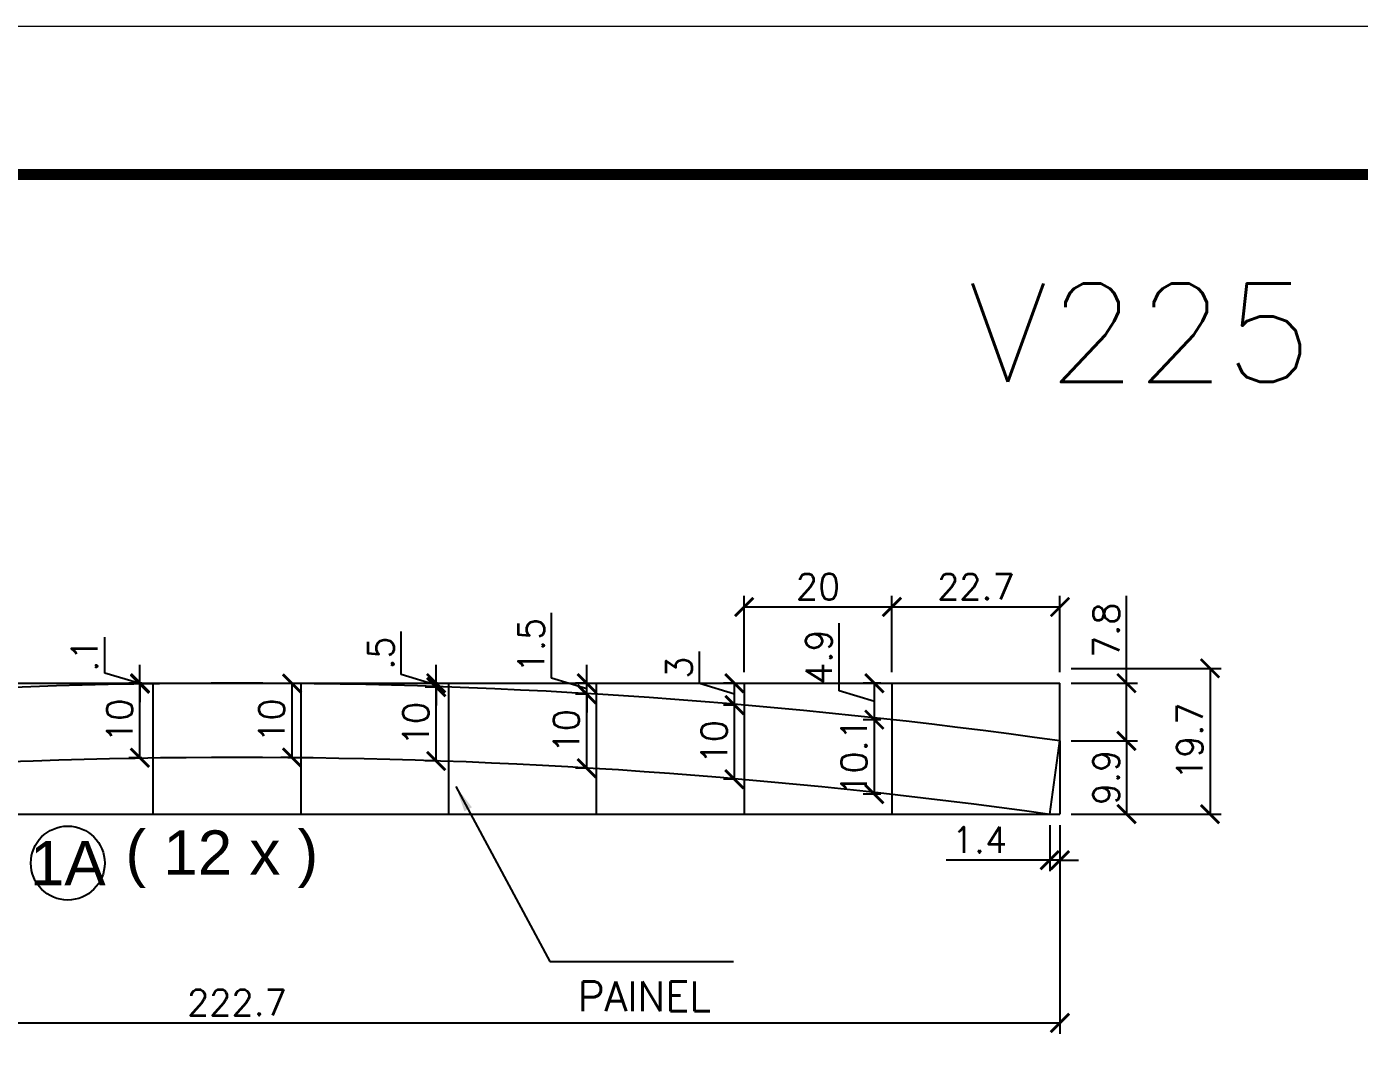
# Model space of a CAD drawing. Extents: x 2582 to 128055, y -26396 to 2611.
# Drawn here: x 2905.3 to 3266, y -3800.9 to -3523.1 of the extents above; entities that cross this region are included whole.
import ezdxf
from ezdxf.enums import TextEntityAlignment as Align

# ---------------------------------------------------------------- set-up
doc = ezdxf.new("R2010")
doc.units = 0
doc.header["$PDMODE"] = 35
doc.linetypes.add('DASHED', pattern=[0.75, 0.5, -0.25])
for name, color, linetype in [('COTA', 241, 'Continuous'), ('Painéis', 200, 'Continuous'), ('Romaneio', 10, 'Continuous')]:
    doc.layers.add(name, color=color, linetype=linetype)
for name, color, linetype, lineweight in [('Folhas', 255, 'Continuous', 9), ('SARRAFO DE PRESSAO', 251, 'DASHED', 9), ('Texto Seção', 7, 'Continuous', 15)]:
    doc.layers.add(name, color=color, linetype=linetype, lineweight=lineweight)
doc.styles.add('ARIAL', font='arial.ttf')
doc.styles.add('COTA TECNICA', font='techl___.ttf', dxfattribs={"height": 10})
doc.styles.add('REGUA-120', font='ROMANS.shx', dxfattribs={"height": 15})
doc.styles.add('Romans', font='romans.shx')
doc.dimstyles.new('Cota Seção (2x)', dxfattribs={"dimtxt": 7, "dimasz": 5, "dimexe": 3, "dimexo": 3, "dimgap": 2, "dimtad": 3, "dimdec": 1, "dimlfac": 0.5, "dimzin": 12, "dimdsep": 46, "dimtxsty": 'Romans', "dimblk": 'ARCHTICK', "dimcen": 0, "dimclrd": 4, "dimclre": 4, "dimclrt": 1, "dimadec": 1, "dimazin": 3, "dimtfac": 1, "dimtdec": 1, "dimtmove": 0, "dimatfit": 3, "dimldrblk": 'OBLIQUE', "dimfxl": 1, "dimtolj": 1, "dimtzin": 12, "dimarcsym": 0})
doc.dimstyles.new('PAINEL', dxfattribs={"dimtxt": 10, "dimasz": 3, "dimexe": 3, "dimexo": 3, "dimgap": 3, "dimtad": 1, "dimdec": 1, "dimzin": 12, "dimdsep": 46, "dimtxsty": 'COTA TECNICA', "dimblk1": 'OBLIQUE', "dimblk2": 'OBLIQUE', "dimsah": 1, "dimcen": 0.9, "dimclrd": 4, "dimclre": 4, "dimclrt": 240, "dimadec": 1, "dimazin": 3, "dimtfac": 1, "dimtdec": 1, "dimtmove": 0, "dimatfit": 3, "dimfxl": 1, "dimtolj": 1, "dimtzin": 12, "dimarcsym": 0})

# ---------------------------------------------------------------- blocks, each defined once
blk = doc.blocks.new('9999999999')
at = {"layer": 'Folhas'}
blk.add_lwpolyline([(98138.98, 34190.21), (99623.98, 34190.21), (99623.98, 35240.21), (98138.98, 35240.21)], close=True, dxfattribs=at)
at = {"layer": 'Folhas', "color": 30, "const_width": 3}
blk.add_lwpolyline([(98213.98, 34230.21), (99583.98, 34230.21), (99583.98, 35200.21), (98213.98, 35200.21)], close=True, dxfattribs=at)
blk = doc.blocks.new('_ArchTick')
at = {"color": 0, "linetype": 'ByBlock', "const_width": 0.15}
blk.add_lwpolyline([(-0.5, -0.5), (0.5, 0.5)], dxfattribs=at)
blk = doc.blocks.new('*D726')
at = {"layer": 'COTA', "color": 4, "linetype": 'ByBlock', "lineweight": -2, "transparency": 16777216}
for p, q in [((3202.97, -3700.73), (3202.97, -3677.07)), ((3187.96, -3700.73), (3205.97, -3700.73)), ((3202.97, -3716.35), (3202.97, -3700.73))]:
    blk.add_line(p, q, dxfattribs=at)
at = {"layer": 'COTA', "color": 4, "lineweight": -2, "transparency": 16777216}
blk.add_line((3187.96, -3716.35), (3205.97, -3716.35), dxfattribs=at)
at = {"layer": 'Defpoints', "color": 0, "linetype": 'ByBlock', "transparency": 16777216}
for p in [(3184.96, -3700.73), (3202.97, -3700.73), (3184.96, -3716.35)]:
    blk.add_point(p, dxfattribs=at)
at = {"layer": 'COTA', "color": 4, "linetype": 'ByBlock', "lineweight": -2, "transparency": 16777216, "xscale": 5, "yscale": 5, "zscale": 5}
for p, rotation in [((3202.97, -3700.73), 90), ((3202.97, -3716.35), 270)]:
    blk.add_blockref('_ArchTick', p, dxfattribs=dict(at, rotation=rotation))
at = {"layer": 'COTA', "color": 1, "linetype": 'ByBlock', "transparency": 16777216, "insert": (3197.47, -3686.4), "char_height": 7, "attachment_point": 5, "rotation": 90, "style": 'Romans'}
blk.add_mtext('\\A1;7.8', dxfattribs=at)
blk = doc.blocks.new('_Oblique')
at = {"color": 0, "linetype": 'ByBlock', "lineweight": -2}
blk.add_line((-0.5, -0.5), (0.5, 0.5), dxfattribs=at)
blk = doc.blocks.new('*D727')
at = {"layer": 'COTA', "color": 4, "lineweight": -2, "transparency": 16777216}
blk.add_line((3187.96, -3716.35), (3205.97, -3716.35), dxfattribs=at)
at = {"layer": 'COTA', "color": 4, "linetype": 'ByBlock', "lineweight": -2, "transparency": 16777216}
for p, q in [((3202.97, -3716.35), (3202.97, -3736.16)), ((3187.96, -3736.16), (3205.97, -3736.16))]:
    blk.add_line(p, q, dxfattribs=at)
at = {"layer": 'Defpoints', "color": 0, "linetype": 'ByBlock', "transparency": 16777216}
for p in [(3184.96, -3716.35), (3184.96, -3736.16), (3202.97, -3736.16)]:
    blk.add_point(p, dxfattribs=at)
at = {"layer": 'COTA', "color": 4, "linetype": 'ByBlock', "lineweight": -2, "transparency": 16777216, "xscale": 5, "yscale": 5, "zscale": 5}
for p, rotation in [((3202.97, -3716.35), 90), ((3202.97, -3736.16), 270)]:
    blk.add_blockref('_ArchTick', p, dxfattribs=dict(at, rotation=rotation))
at = {"layer": 'COTA', "color": 1, "linetype": 'ByBlock', "transparency": 16777216, "insert": (3197.47, -3726.26), "char_height": 7, "attachment_point": 5, "rotation": 90, "style": 'Romans'}
blk.add_mtext('\\A1;9.9', dxfattribs=at)
blk = doc.blocks.new('*D725')
at = {"layer": 'COTA', "color": 4, "lineweight": -2, "transparency": 16777216}
blk.add_line((3187.96, -3696.73), (3228.57, -3696.73), dxfattribs=at)
at = {"layer": 'COTA', "color": 4, "linetype": 'ByBlock', "lineweight": -2, "transparency": 16777216}
for p, q in [((3225.57, -3696.73), (3225.57, -3736.16)), ((3187.96, -3736.16), (3228.57, -3736.16))]:
    blk.add_line(p, q, dxfattribs=at)
at = {"layer": 'Defpoints', "color": 0, "linetype": 'ByBlock', "transparency": 16777216}
for p in [(3184.96, -3696.73), (3184.96, -3736.16), (3225.57, -3736.16)]:
    blk.add_point(p, dxfattribs=at)
at = {"layer": 'COTA', "color": 4, "linetype": 'ByBlock', "lineweight": -2, "transparency": 16777216, "xscale": 5, "yscale": 5, "zscale": 5}
for p, rotation in [((3225.57, -3696.73), 90), ((3225.57, -3736.16), 270)]:
    blk.add_blockref('_ArchTick', p, dxfattribs=dict(at, rotation=rotation))
at = {"layer": 'COTA', "color": 1, "linetype": 'ByBlock', "transparency": 16777216, "insert": (3220.07, -3716.45), "char_height": 7, "attachment_point": 5, "rotation": 90, "style": 'Romans'}
blk.add_mtext('\\A1;19.7', dxfattribs=at)
blk = doc.blocks.new('*D739')
at = {"layer": 'COTA', "color": 4, "linetype": 'ByBlock', "lineweight": -2, "transparency": 16777216}
for p, q in [((2936.48, -3700.9), (2932.98, -3700.9)), ((2935.98, -3720.9), (2935.98, -3700.9))]:
    blk.add_line(p, q, dxfattribs=at)
at = {"layer": 'COTA', "color": 4, "lineweight": -2, "transparency": 16777216}
blk.add_line((2936.48, -3720.9), (2932.98, -3720.9), dxfattribs=at)
at = {"layer": 'Defpoints', "color": 0, "linetype": 'ByBlock', "transparency": 16777216}
for p in [(2935.98, -3700.9), (2939.48, -3700.9), (2939.48, -3720.9)]:
    blk.add_point(p, dxfattribs=at)
at = {"layer": 'COTA', "color": 4, "linetype": 'ByBlock', "lineweight": -2, "transparency": 16777216, "xscale": 5, "yscale": 5, "zscale": 5}
for p, rotation in [((2935.98, -3700.9), 90), ((2935.98, -3720.9), 270)]:
    blk.add_blockref('_ArchTick', p, dxfattribs=dict(at, rotation=rotation))
at = {"layer": 'COTA', "color": 1, "linetype": 'ByBlock', "transparency": 16777216, "insert": (2930.48, -3710.9), "char_height": 7, "attachment_point": 5, "rotation": 90, "style": 'Romans'}
blk.add_mtext('\\A1;10', dxfattribs=at)
blk = doc.blocks.new('*D740')
at = {"layer": 'COTA', "color": 4, "linetype": 'ByBlock', "lineweight": -2, "transparency": 16777216}
for p, q in [((2926.48, -3697.97), (2926.48, -3688.3)), ((2935.98, -3700.73), (2935.98, -3695.73)), ((2935.98, -3700.82), (2926.48, -3697.97)), ((2936.48, -3700.73), (2932.98, -3700.73)), ((2935.98, -3700.9), (2935.98, -3700.73)), ((2935.98, -3700.9), (2935.98, -3700.73)), ((2935.98, -3700.9), (2935.98, -3705.9))]:
    blk.add_line(p, q, dxfattribs=at)
at = {"layer": 'COTA', "color": 4, "lineweight": -2, "transparency": 16777216}
blk.add_line((2936.48, -3700.9), (2932.98, -3700.9), dxfattribs=at)
at = {"layer": 'Defpoints', "color": 0, "linetype": 'ByBlock', "transparency": 16777216}
for p in [(2935.98, -3700.73), (2939.48, -3700.73), (2939.48, -3700.9)]:
    blk.add_point(p, dxfattribs=at)
at = {"layer": 'COTA', "color": 4, "linetype": 'ByBlock', "lineweight": -2, "transparency": 16777216, "xscale": 5, "yscale": 5, "zscale": 5}
for p, rotation in [((2935.98, -3700.73), 270), ((2935.98, -3700.9), 90)]:
    blk.add_blockref('_ArchTick', p, dxfattribs=dict(at, rotation=rotation))
at = {"layer": 'COTA', "color": 1, "linetype": 'ByBlock', "transparency": 16777216, "insert": (2920.98, -3693.13), "char_height": 7, "attachment_point": 5, "rotation": 90, "style": 'Romans'}
blk.add_mtext('\\A1;.1', dxfattribs=at)
blk = doc.blocks.new('*D741')
at = {"layer": 'COTA', "color": 4, "linetype": 'ByBlock', "lineweight": -2, "transparency": 16777216}
for p, q in [((2976.48, -3700.83), (2974.13, -3700.83)), ((2977.13, -3720.83), (2977.13, -3700.83))]:
    blk.add_line(p, q, dxfattribs=at)
at = {"layer": 'COTA', "color": 4, "lineweight": -2, "transparency": 16777216}
blk.add_line((2976.48, -3720.83), (2974.13, -3720.83), dxfattribs=at)
at = {"layer": 'Defpoints', "color": 0, "linetype": 'ByBlock', "transparency": 16777216}
for p in [(2977.13, -3700.83), (2979.48, -3700.83), (2979.48, -3720.83)]:
    blk.add_point(p, dxfattribs=at)
at = {"layer": 'COTA', "color": 4, "linetype": 'ByBlock', "lineweight": -2, "transparency": 16777216, "xscale": 5, "yscale": 5, "zscale": 5}
for p, rotation in [((2977.13, -3700.83), 90), ((2977.13, -3720.83), 270)]:
    blk.add_blockref('_ArchTick', p, dxfattribs=dict(at, rotation=rotation))
at = {"layer": 'COTA', "color": 1, "linetype": 'ByBlock', "transparency": 16777216, "insert": (2971.63, -3710.83), "char_height": 7, "attachment_point": 5, "rotation": 90, "style": 'Romans'}
blk.add_mtext('\\A1;10', dxfattribs=at)
blk = doc.blocks.new('*D742')
at = {"layer": 'COTA', "color": 4, "linetype": 'ByBlock', "lineweight": -2, "transparency": 16777216}
for p, q in [((3016.48, -3701.76), (3013.15, -3701.76)), ((3016.15, -3721.77), (3016.15, -3701.76))]:
    blk.add_line(p, q, dxfattribs=at)
at = {"layer": 'COTA', "color": 4, "lineweight": -2, "transparency": 16777216}
blk.add_line((3016.48, -3721.77), (3013.15, -3721.77), dxfattribs=at)
at = {"layer": 'Defpoints', "color": 0, "linetype": 'ByBlock', "transparency": 16777216}
for p in [(3016.15, -3701.76), (3019.48, -3701.76), (3019.48, -3721.77)]:
    blk.add_point(p, dxfattribs=at)
at = {"layer": 'COTA', "color": 4, "linetype": 'ByBlock', "lineweight": -2, "transparency": 16777216, "xscale": 5, "yscale": 5, "zscale": 5}
for p, rotation in [((3016.15, -3701.76), 90), ((3016.15, -3721.77), 270)]:
    blk.add_blockref('_ArchTick', p, dxfattribs=dict(at, rotation=rotation))
at = {"layer": 'COTA', "color": 1, "linetype": 'ByBlock', "transparency": 16777216, "insert": (3010.65, -3711.77), "char_height": 7, "attachment_point": 5, "rotation": 90, "style": 'Romans'}
blk.add_mtext('\\A1;10', dxfattribs=at)
blk = doc.blocks.new('*D743')
at = {"layer": 'COTA', "color": 4, "linetype": 'ByBlock', "lineweight": -2, "transparency": 16777216}
for p, q in [((3006.65, -3698.4), (3006.65, -3686.73)), ((3016.15, -3700.73), (3016.15, -3695.73)), ((3016.15, -3701.25), (3006.65, -3698.4)), ((3016.48, -3700.73), (3013.15, -3700.73)), ((3016.15, -3701.76), (3016.15, -3700.73)), ((3016.15, -3701.76), (3016.15, -3700.73)), ((3016.15, -3701.76), (3016.15, -3706.76))]:
    blk.add_line(p, q, dxfattribs=at)
at = {"layer": 'COTA', "color": 4, "lineweight": -2, "transparency": 16777216}
blk.add_line((3016.48, -3701.76), (3013.15, -3701.76), dxfattribs=at)
at = {"layer": 'Defpoints', "color": 0, "linetype": 'ByBlock', "transparency": 16777216}
for p in [(3016.15, -3700.73), (3019.48, -3700.73), (3019.48, -3701.76)]:
    blk.add_point(p, dxfattribs=at)
at = {"layer": 'COTA', "color": 4, "linetype": 'ByBlock', "lineweight": -2, "transparency": 16777216, "xscale": 5, "yscale": 5, "zscale": 5}
for p, rotation in [((3016.15, -3700.73), 270), ((3016.15, -3701.76), 90)]:
    blk.add_blockref('_ArchTick', p, dxfattribs=dict(at, rotation=rotation))
at = {"layer": 'COTA', "color": 1, "linetype": 'ByBlock', "transparency": 16777216, "insert": (3001.15, -3692.56), "char_height": 7, "attachment_point": 5, "rotation": 90, "style": 'Romans'}
blk.add_mtext('\\A1;.5', dxfattribs=at)
blk = doc.blocks.new('*D744')
at = {"layer": 'COTA', "color": 4, "linetype": 'ByBlock', "lineweight": -2, "transparency": 16777216}
for p, q in [((3056.48, -3703.7), (3053.87, -3703.7)), ((3056.87, -3723.74), (3056.87, -3703.7))]:
    blk.add_line(p, q, dxfattribs=at)
at = {"layer": 'COTA', "color": 4, "lineweight": -2, "transparency": 16777216}
blk.add_line((3056.48, -3723.74), (3053.87, -3723.74), dxfattribs=at)
at = {"layer": 'Defpoints', "color": 0, "linetype": 'ByBlock', "transparency": 16777216}
for p in [(3056.87, -3703.7), (3059.48, -3703.7), (3059.48, -3723.74)]:
    blk.add_point(p, dxfattribs=at)
at = {"layer": 'COTA', "color": 4, "linetype": 'ByBlock', "lineweight": -2, "transparency": 16777216, "xscale": 5, "yscale": 5, "zscale": 5}
for p, rotation in [((3056.87, -3703.7), 90), ((3056.87, -3723.74), 270)]:
    blk.add_blockref('_ArchTick', p, dxfattribs=dict(at, rotation=rotation))
at = {"layer": 'COTA', "color": 1, "linetype": 'ByBlock', "transparency": 16777216, "insert": (3051.37, -3713.72), "char_height": 7, "attachment_point": 5, "rotation": 90, "style": 'Romans'}
blk.add_mtext('\\A1;10', dxfattribs=at)
blk = doc.blocks.new('*D745')
at = {"layer": 'COTA', "color": 4, "linetype": 'ByBlock', "lineweight": -2, "transparency": 16777216}
for p, q in [((3047.37, -3699.37), (3047.37, -3681.7)), ((3056.87, -3700.73), (3056.87, -3695.73)), ((3056.87, -3702.22), (3047.37, -3699.37)), ((3056.48, -3700.73), (3053.87, -3700.73)), ((3056.87, -3703.7), (3056.87, -3700.73)), ((3056.87, -3703.7), (3056.87, -3700.73)), ((3056.87, -3703.7), (3056.87, -3708.7))]:
    blk.add_line(p, q, dxfattribs=at)
at = {"layer": 'COTA', "color": 4, "lineweight": -2, "transparency": 16777216}
blk.add_line((3056.48, -3703.7), (3053.87, -3703.7), dxfattribs=at)
at = {"layer": 'Defpoints', "color": 0, "linetype": 'ByBlock', "transparency": 16777216}
for p in [(3056.87, -3700.73), (3059.48, -3700.73), (3059.48, -3703.7)]:
    blk.add_point(p, dxfattribs=at)
at = {"layer": 'COTA', "color": 4, "linetype": 'ByBlock', "lineweight": -2, "transparency": 16777216, "xscale": 5, "yscale": 5, "zscale": 5}
for p, rotation in [((3056.87, -3700.73), 270), ((3056.87, -3703.7), 90)]:
    blk.add_blockref('_ArchTick', p, dxfattribs=dict(at, rotation=rotation))
at = {"layer": 'COTA', "color": 1, "linetype": 'ByBlock', "transparency": 16777216, "insert": (3041.87, -3690.53), "char_height": 7, "attachment_point": 5, "rotation": 90, "style": 'Romans'}
blk.add_mtext('\\A1;1.5', dxfattribs=at)
blk = doc.blocks.new('*D746')
at = {"layer": 'COTA', "color": 4, "linetype": 'ByBlock', "lineweight": -2, "transparency": 16777216}
for p, q in [((3096.48, -3706.65), (3093.87, -3706.65)), ((3096.87, -3726.72), (3096.87, -3706.65))]:
    blk.add_line(p, q, dxfattribs=at)
at = {"layer": 'COTA', "color": 4, "lineweight": -2, "transparency": 16777216}
blk.add_line((3096.48, -3726.72), (3093.87, -3726.72), dxfattribs=at)
at = {"layer": 'Defpoints', "color": 0, "linetype": 'ByBlock', "transparency": 16777216}
for p in [(3096.87, -3706.65), (3099.48, -3706.65), (3099.48, -3726.72)]:
    blk.add_point(p, dxfattribs=at)
at = {"layer": 'COTA', "color": 4, "linetype": 'ByBlock', "lineweight": -2, "transparency": 16777216, "xscale": 5, "yscale": 5, "zscale": 5}
for p, rotation in [((3096.87, -3706.65), 90), ((3096.87, -3726.72), 270)]:
    blk.add_blockref('_ArchTick', p, dxfattribs=dict(at, rotation=rotation))
at = {"layer": 'COTA', "color": 1, "linetype": 'ByBlock', "transparency": 16777216, "insert": (3091.37, -3716.69), "char_height": 7, "attachment_point": 5, "rotation": 90, "style": 'Romans'}
blk.add_mtext('\\A1;10', dxfattribs=at)
blk = doc.blocks.new('*D747')
at = {"layer": 'COTA', "color": 4, "linetype": 'ByBlock', "lineweight": -2, "transparency": 16777216}
for p, q in [((3087.37, -3700.84), (3087.37, -3692.17)), ((3096.87, -3703.69), (3087.37, -3700.84)), ((3096.48, -3700.73), (3093.87, -3700.73)), ((3096.87, -3706.65), (3096.87, -3700.73))]:
    blk.add_line(p, q, dxfattribs=at)
at = {"layer": 'COTA', "color": 4, "lineweight": -2, "transparency": 16777216}
blk.add_line((3096.48, -3706.65), (3093.87, -3706.65), dxfattribs=at)
at = {"layer": 'Defpoints', "color": 0, "linetype": 'ByBlock', "transparency": 16777216}
for p in [(3096.87, -3700.73), (3099.48, -3700.73), (3099.48, -3706.65)]:
    blk.add_point(p, dxfattribs=at)
at = {"layer": 'COTA', "color": 4, "linetype": 'ByBlock', "lineweight": -2, "transparency": 16777216, "xscale": 5, "yscale": 5, "zscale": 5}
for p, rotation in [((3096.87, -3700.73), 90), ((3096.87, -3706.65), 270)]:
    blk.add_blockref('_ArchTick', p, dxfattribs=dict(at, rotation=rotation))
at = {"layer": 'COTA', "color": 1, "linetype": 'ByBlock', "transparency": 16777216, "insert": (3081.87, -3696.51), "char_height": 7, "attachment_point": 5, "rotation": 90, "style": 'Romans'}
blk.add_mtext('\\A1;3', dxfattribs=at)
blk = doc.blocks.new('*D748')
at = {"layer": 'COTA', "color": 4, "linetype": 'ByBlock', "lineweight": -2, "transparency": 16777216}
for p, q in [((3136.48, -3710.61), (3131.72, -3710.61)), ((3134.72, -3730.73), (3134.72, -3710.61))]:
    blk.add_line(p, q, dxfattribs=at)
at = {"layer": 'COTA', "color": 4, "lineweight": -2, "transparency": 16777216}
blk.add_line((3136.48, -3730.73), (3131.72, -3730.73), dxfattribs=at)
at = {"layer": 'Defpoints', "color": 0, "linetype": 'ByBlock', "transparency": 16777216}
for p in [(3134.72, -3710.61), (3139.48, -3710.61), (3139.48, -3730.73)]:
    blk.add_point(p, dxfattribs=at)
at = {"layer": 'COTA', "color": 4, "linetype": 'ByBlock', "lineweight": -2, "transparency": 16777216, "xscale": 5, "yscale": 5, "zscale": 5}
for p, rotation in [((3134.72, -3710.61), 90), ((3134.72, -3730.73), 270)]:
    blk.add_blockref('_ArchTick', p, dxfattribs=dict(at, rotation=rotation))
at = {"layer": 'COTA', "color": 1, "linetype": 'ByBlock', "transparency": 16777216, "insert": (3129.22, -3720.67), "char_height": 7, "attachment_point": 5, "rotation": 90, "style": 'Romans'}
blk.add_mtext('\\A1;10.1', dxfattribs=at)
blk = doc.blocks.new('*D749')
at = {"layer": 'COTA', "color": 4, "linetype": 'ByBlock', "lineweight": -2, "transparency": 16777216}
for p, q in [((3125.22, -3702.82), (3125.22, -3684.49)), ((3134.72, -3705.67), (3125.22, -3702.82)), ((3136.48, -3700.73), (3131.72, -3700.73)), ((3134.72, -3710.61), (3134.72, -3700.73))]:
    blk.add_line(p, q, dxfattribs=at)
at = {"layer": 'COTA', "color": 4, "lineweight": -2, "transparency": 16777216}
blk.add_line((3136.48, -3710.61), (3131.72, -3710.61), dxfattribs=at)
at = {"layer": 'Defpoints', "color": 0, "linetype": 'ByBlock', "transparency": 16777216}
for p in [(3134.72, -3700.73), (3139.48, -3700.73), (3139.48, -3710.61)]:
    blk.add_point(p, dxfattribs=at)
at = {"layer": 'COTA', "color": 4, "linetype": 'ByBlock', "lineweight": -2, "transparency": 16777216, "xscale": 5, "yscale": 5, "zscale": 5}
for p, rotation in [((3134.72, -3700.73), 90), ((3134.72, -3710.61), 270)]:
    blk.add_blockref('_ArchTick', p, dxfattribs=dict(at, rotation=rotation))
at = {"layer": 'COTA', "color": 1, "linetype": 'ByBlock', "transparency": 16777216, "insert": (3119.72, -3693.65), "char_height": 7, "attachment_point": 5, "rotation": 90, "style": 'Romans'}
blk.add_mtext('\\A1;4.9', dxfattribs=at)
blk = doc.blocks.new('*D751')
at = {"layer": 'COTA', "color": 4, "lineweight": -2, "transparency": 16777216}
blk.add_line((3099.48, -3697.73), (3099.48, -3677.1), dxfattribs=at)
at = {"layer": 'COTA', "color": 4, "linetype": 'ByBlock', "lineweight": -2, "transparency": 16777216}
for p, q in [((3139.48, -3697.73), (3139.48, -3677.1)), ((3099.48, -3680.1), (3139.48, -3680.1))]:
    blk.add_line(p, q, dxfattribs=at)
at = {"layer": 'Defpoints', "color": 0, "linetype": 'ByBlock', "transparency": 16777216}
for p in [(3139.48, -3680.1), (3099.48, -3700.73), (3139.48, -3700.73)]:
    blk.add_point(p, dxfattribs=at)
at = {"layer": 'COTA', "color": 4, "linetype": 'ByBlock', "lineweight": -2, "transparency": 16777216, "xscale": 5, "yscale": 5, "zscale": 5, "rotation": 180}
blk.add_blockref('_ArchTick', (3099.48, -3680.1), dxfattribs=at)
at = {"layer": 'COTA', "color": 4, "linetype": 'ByBlock', "lineweight": -2, "transparency": 16777216, "xscale": 5, "yscale": 5, "zscale": 5}
blk.add_blockref('_ArchTick', (3139.48, -3680.1), dxfattribs=at)
at = {"layer": 'COTA', "color": 1, "linetype": 'ByBlock', "transparency": 16777216, "insert": (3119.48, -3674.6), "char_height": 7, "attachment_point": 5, "style": 'Romans'}
blk.add_mtext('\\A1;20', dxfattribs=at)
blk = doc.blocks.new('*D752')
at = {"layer": 'COTA', "color": 4, "lineweight": -2, "transparency": 16777216}
blk.add_line((3139.48, -3697.73), (3139.48, -3677.1), dxfattribs=at)
at = {"layer": 'COTA', "color": 4, "linetype": 'ByBlock', "lineweight": -2, "transparency": 16777216}
for p, q in [((3184.96, -3697.73), (3184.96, -3677.1)), ((3139.48, -3680.1), (3184.96, -3680.1))]:
    blk.add_line(p, q, dxfattribs=at)
at = {"layer": 'Defpoints', "color": 0, "linetype": 'ByBlock', "transparency": 16777216}
for p in [(3184.96, -3680.1), (3139.48, -3700.73), (3184.96, -3700.73)]:
    blk.add_point(p, dxfattribs=at)
at = {"layer": 'COTA', "color": 4, "linetype": 'ByBlock', "lineweight": -2, "transparency": 16777216, "xscale": 5, "yscale": 5, "zscale": 5, "rotation": 180}
blk.add_blockref('_ArchTick', (3139.48, -3680.1), dxfattribs=at)
at = {"layer": 'COTA', "color": 4, "linetype": 'ByBlock', "lineweight": -2, "transparency": 16777216, "xscale": 5, "yscale": 5, "zscale": 5}
blk.add_blockref('_ArchTick', (3184.96, -3680.1), dxfattribs=at)
at = {"layer": 'COTA', "color": 1, "linetype": 'ByBlock', "transparency": 16777216, "insert": (3162.22, -3674.6), "char_height": 7, "attachment_point": 5, "style": 'Romans'}
blk.add_mtext('\\A1;22.7', dxfattribs=at)
blk = doc.blocks.new('*D753')
at = {"layer": 'COTA', "color": 4, "lineweight": -2, "transparency": 16777216}
blk.add_line((2739.48, -3739.16), (2739.48, -3795.65), dxfattribs=at)
at = {"layer": 'COTA', "color": 4, "linetype": 'ByBlock', "lineweight": -2, "transparency": 16777216}
for p, q in [((3184.96, -3739.16), (3184.96, -3795.65)), ((2739.48, -3792.65), (3184.96, -3792.65))]:
    blk.add_line(p, q, dxfattribs=at)
at = {"layer": 'Defpoints', "color": 0, "linetype": 'ByBlock', "transparency": 16777216}
for p in [(2739.48, -3736.16), (3184.96, -3736.16), (3184.96, -3792.65)]:
    blk.add_point(p, dxfattribs=at)
at = {"layer": 'COTA', "color": 4, "linetype": 'ByBlock', "lineweight": -2, "transparency": 16777216, "xscale": 5, "yscale": 5, "zscale": 5, "rotation": 180}
blk.add_blockref('_ArchTick', (2739.48, -3792.65), dxfattribs=at)
at = {"layer": 'COTA', "color": 4, "linetype": 'ByBlock', "lineweight": -2, "transparency": 16777216, "xscale": 5, "yscale": 5, "zscale": 5}
blk.add_blockref('_ArchTick', (3184.96, -3792.65), dxfattribs=at)
at = {"layer": 'COTA', "color": 1, "linetype": 'ByBlock', "transparency": 16777216, "insert": (2962.22, -3787.15), "char_height": 7, "attachment_point": 5, "style": 'Romans'}
blk.add_mtext('\\A1;222.7', dxfattribs=at)
blk = doc.blocks.new('*D754')
at = {"layer": 'COTA', "color": 4, "linetype": 'ByBlock', "lineweight": -2, "transparency": 16777216}
for p, q in [((3182.17, -3739.16), (3182.17, -3751.63)), ((3182.17, -3748.63), (3154.17, -3748.63)), ((3184.96, -3748.63), (3182.17, -3748.63)), ((3184.96, -3748.63), (3189.96, -3748.63))]:
    blk.add_line(p, q, dxfattribs=at)
at = {"layer": 'COTA', "color": 4, "lineweight": -2, "transparency": 16777216}
blk.add_line((3184.96, -3739.16), (3184.96, -3751.63), dxfattribs=at)
at = {"layer": 'Defpoints', "color": 0, "linetype": 'ByBlock', "transparency": 16777216}
for p in [(3182.17, -3736.16), (3184.96, -3736.16), (3182.17, -3748.63)]:
    blk.add_point(p, dxfattribs=at)
at = {"layer": 'COTA', "color": 4, "linetype": 'ByBlock', "lineweight": -2, "transparency": 16777216, "xscale": 5, "yscale": 5, "zscale": 5}
blk.add_blockref('_ArchTick', (3182.17, -3748.63), dxfattribs=at)
at = {"layer": 'COTA', "color": 4, "linetype": 'ByBlock', "lineweight": -2, "transparency": 16777216, "xscale": 5, "yscale": 5, "zscale": 5, "rotation": 180}
blk.add_blockref('_ArchTick', (3184.96, -3748.63), dxfattribs=at)
at = {"layer": 'COTA', "color": 1, "linetype": 'ByBlock', "transparency": 16777216, "insert": (3163.17, -3743.13), "char_height": 7, "attachment_point": 5, "style": 'Romans'}
blk.add_mtext('\\A1;1.4', dxfattribs=at)

msp = doc.modelspace()

# ---------------------------------------------------------------- linework, layer by layer
at = {"layer": 'COTA', "linetype": 'ByBlock'}
for p, q in [((2739.48, -3700.73), (3184.96, -3700.73)), ((2939.48, -3700.73), (2939.48, -3736.16)), ((2979.48, -3700.73), (2979.48, -3736.16)), ((3019.48, -3700.73), (3019.48, -3736.16)), ((3059.48, -3700.73), (3059.48, -3736.16)), ((3099.48, -3700.73), (3099.48, -3736.16)), ((3139.48, -3700.73), (3139.48, -3736.16)), ((3184.96, -3716.35), (3184.96, -3700.73)), ((3184.96, -3716.35), (3184.96, -3736.16)), ((2739.48, -3736.16), (3184.96, -3736.16))]:
    msp.add_line(p, q, dxfattribs=at)
at = {"layer": 'Painéis'}
msp.add_lwpolyline([(3182.17, -3736.16), (3184.96, -3716.35, 0.070122), (2739.48, -3716.35), (2742.27, -3736.16, -0.070123)], format="xyb", close=True, dxfattribs=at)
at = {"layer": 'Romaneio', "color": 1, "linetype": 'ByBlock'}
msp.add_circle((2916.44, -3749.41), 10, dxfattribs=at)

# ---------------------------------------------------------------- block references
at = {"layer": 'SARRAFO DE PRESSAO', "color": 6, "linetype": 'ByBlock'}
msp.add_blockref('9999999999', (-95557.34, -38763.26), dxfattribs=at)

# ---------------------------------------------------------------- texts
at = {"color": 240, "insert": (3090.5, -3781.46), "char_height": 8, "attachment_point": 3, "style": 'Romans'}
msp.add_mtext('\\A1;PAINEL', dxfattribs=at)
at = {"layer": 'Romaneio', "color": 255, "linetype": 'ByBlock', "style": 'ARIAL'}
for s, p in [('( 12 x )', (2958.13, -3746.56)), ('1A', (2916.44, -3749.41))]:
    msp.add_text(s, height=12, dxfattribs=at).set_placement(p, align=Align.MIDDLE_CENTER)
at = {"layer": 'Texto Seção', "style": 'REGUA-120', "width": 1.05}
msp.add_text('V225 CAMBOTAS', height=26.5859, dxfattribs=at).set_placement((3160.12, -3619.19))

# ---------------------------------------------------------------- dimensions: what is measured, and where the dimension line sits
at = {"layer": 'COTA', "linetype": 'ByBlock'}
for base, p1, p2, picture, middle in [((3139.48, -3680.1), (3099.48, -3700.73), (3139.48, -3700.73), '*D751', (3119.48, -3674.6)), ((3184.96, -3680.1), (3139.48, -3700.73), (3184.96, -3700.73), '*D752', (3162.22, -3674.6))]:
    dim = msp.add_linear_dim(base=base, p1=p1, p2=p2, dimstyle='Cota Seção (2x)', override={"dimtmove": 1}, dxfattribs=at)
    dim.commit()
    dim.dimension.update_dxf_attribs({"geometry": picture, "text_midpoint": middle})
for base, p1, p2, picture, middle in [((3202.97, -3700.73), (3184.96, -3716.35), (3184.96, -3700.73), '*D726', (3197.47, -3686.4)), ((3225.57, -3736.16), (3184.96, -3696.73), (3184.96, -3736.16), '*D725', (3220.07, -3716.45)), ((2935.98, -3700.9), (2939.48, -3720.9), (2939.48, -3700.9), '*D739', (2930.48, -3710.9)), ((2977.13, -3700.83), (2979.48, -3720.83), (2979.48, -3700.83), '*D741', (2971.63, -3710.83)), ((3016.15, -3701.76), (3019.48, -3721.77), (3019.48, -3701.76), '*D742', (3010.65, -3711.77)), ((3056.87, -3703.7), (3059.48, -3723.74), (3059.48, -3703.7), '*D744', (3051.37, -3713.72)), ((3096.87, -3706.65), (3099.48, -3726.72), (3099.48, -3706.65), '*D746', (3091.37, -3716.69)), ((3202.97, -3736.16), (3184.96, -3716.35), (3184.96, -3736.16), '*D727', (3197.47, -3726.26))]:
    dim = msp.add_linear_dim(base=base, p1=p1, p2=p2, angle=90, dimstyle='Cota Seção (2x)', dxfattribs=at)
    dim.commit()
    dim.dimension.update_dxf_attribs({"geometry": picture, "text_midpoint": middle})
for base, p1, p2, picture, middle in [((3056.87, -3700.73), (3059.48, -3703.7), (3059.48, -3700.73), '*D745', (3041.87, -3697.37)), ((3134.72, -3700.73), (3139.48, -3710.61), (3139.48, -3700.73), '*D749', (3119.72, -3700.82)), ((2935.98, -3700.73), (2939.48, -3700.9), (2939.48, -3700.73), '*D740', (2920.98, -3695.97)), ((3016.15, -3700.73), (3019.48, -3701.76), (3019.48, -3700.73), '*D743', (3001.15, -3696.4)), ((3096.87, -3700.73), (3099.48, -3706.65), (3099.48, -3700.73), '*D747', (3081.87, -3698.84))]:
    dim = msp.add_linear_dim(base=base, p1=p1, p2=p2, angle=90, dimstyle='Cota Seção (2x)', override={"dimtmove": 1}, dxfattribs=at)
    dim.commit()
    dim.dimension.update_dxf_attribs({"geometry": picture, "text_midpoint": middle})
dim = msp.add_linear_dim(base=(3134.72, -3710.61), p1=(3139.48, -3730.73), p2=(3139.48, -3710.61), angle=90, dimstyle='Cota Seção (2x)', dxfattribs=at)
dim.commit()
dim.dimension.update_dxf_attribs({"geometry": '*D748', "text_midpoint": (3134.72, -3720.67), "dimtype": 160})
for base, p1, p2, picture, middle in [((3184.96, -3792.65), (2739.48, -3736.16), (3184.96, -3736.16), '*D753', (2962.22, -3787.15)), ((3182.17, -3748.63), (3184.96, -3736.16), (3182.17, -3736.16), '*D754', (3163.17, -3743.13))]:
    dim = msp.add_linear_dim(base=base, p1=p1, p2=p2, dimstyle='Cota Seção (2x)', dxfattribs=at)
    dim.commit()
    dim.dimension.update_dxf_attribs({"geometry": picture, "text_midpoint": middle})

# ---------------------------------------------------------------- leaders
at = {"annotation_type": 0, "has_hookline": 1, "hookline_direction": 1, "horizontal_direction": (-1, 0, 0)}
msp.add_leader([(3021.49, -3728.7), (3046.88, -3776.06), (3092.57, -3776.06)], dimstyle='PAINEL', override={"dimasz": 7}, dxfattribs=at)

doc.saveas('drawing.dxf')
